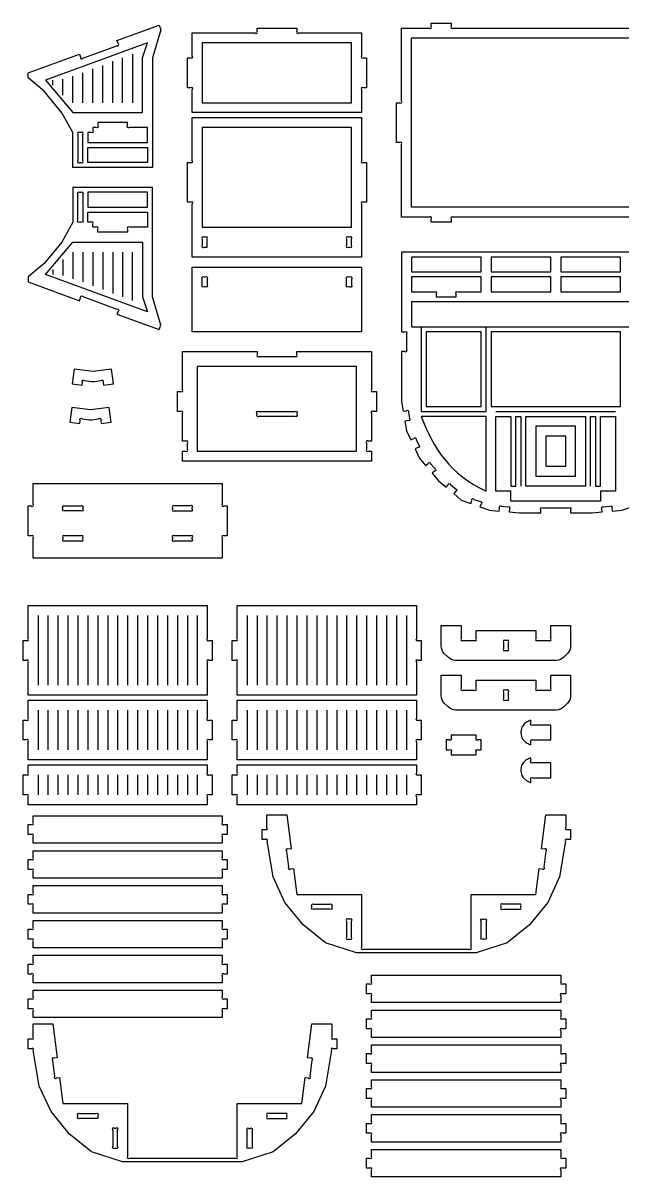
# Model space of a CAD drawing. Extents: x -1268 to 382, y -930 to 461.
# Drawn here: x -1268 to -545, y -930 to 461 of the extents above; entities that cross this region are included whole.
import ezdxf

# ---------------------------------------------------------------- set-up
doc = ezdxf.new("R2010")
doc.units = 0
doc.header["$MEASUREMENT"] = 0
doc.layers.get('0').update_dxf_attribs({"linetype": 'CONTINUOUS'})
doc.layers.add('ENGRAVE', color=1, linetype='CONTINUOUS')

msp = doc.modelspace()

# ---------------------------------------------------------------- linework, layer by layer
for points in [[(-513.7, 226.6), (-749.5, 226.6, 1), (-751.6, 224.4), (-751.6, 220.6), (-775.6, 220.6), (-775.6, 224.4, 1), (-777.7, 226.6), (-811.6, 226.6), (-811.6, 314.4, 1), (-813.7, 316.6), (-817.6, 316.6), (-817.6, 364.6), (-813.7, 364.6, 1), (-811.6, 366.7), (-811.6, 454.6), (-777.7, 454.6, 1), (-775.6, 456.7), (-775.6, 460.6), (-751.6, 460.6), (-751.6, 456.7, 1), (-749.5, 454.6), (-513.7, 454.6, 1)], [(-439.6, 184.6), (-811.6, 184.6), (-811.6, 88.6), (-807.7, 88.6, -1), (-805.6, 86.4), (-805.6, 66.7, -1), (-807.7, 64.6), (-811.6, 64.6), (-811.6, 4.6), (-809.5, -7.3), (-805.7, -6.6, -1), (-803.2, -8.3), (-801.9, -15.9, -1), (-803.6, -18.4), (-807.4, -19.1), (-805.3, -30.9), (-800.3, -41.8), (-796.8, -40.1, -1), (-793.9, -41.2), (-790.7, -48.2, -1), (-791.7, -51), (-795.2, -52.6), (-790.1, -63.5), (-782.4, -72.7), (-779.4, -70.2, -1), (-776.5, -70.5), (-771.5, -76.4, -1), (-771.7, -79.4), (-774.7, -81.9), (-767, -91.1), (-757.8, -98.8), (-755.3, -95.8, -1), (-752.3, -95.6), (-746.4, -100.6, -1), (-746.1, -103.6), (-748.6, -106.5), (-739.4, -114.2), (-728.1, -118.3), (-726.8, -114.7, -1), (-724.1, -113.4), (-716.8, -116.1, -1), (-715.5, -118.8), (-716.9, -122.5), (-705.6, -126.6), (-693.6, -127.6), (-693.3, -123.7, -1), (-691, -121.8), (-683.3, -122.5, -1), (-681.3, -124.8), (-681.7, -128.6), (-669.7, -129.7), (-643.6, -129.7), (-643.6, -125.8, -1), (-641.5, -123.7), (-609.7, -123.7, -1), (-607.6, -125.8), (-607.6, -129.7), (-581.5, -129.7), (-569.5, -128.6), (-569.9, -124.8, -1), (-567.9, -122.5), (-560.2, -121.8, -1), (-557.9, -123.7), (-557.6, -127.6), (-545.6, -126.6), (-534.3, -122.5)]]:
    msp.add_lwpolyline(points, format="xyb")
for points in [[(-1207.6, 286.6), (-1207.6, 328.6), (-1220.7, 352.5), (-1242.2, 378.4), (-1261.6, 394.6), (-1261.6, 400.6), (-1199.6, 423.1), (-1198.3, 419.5, 1), (-1195.5, 418.2), (-1154.4, 433.2, 1), (-1153.1, 435.9), (-1154.5, 439.5), (-1103.7, 458), (-1101.7, 452.4), (-1111.6, 418.6), (-1111.6, 286.6)], [(-1063.6, 352.6), (-1063.6, 380.4, 1), (-1065.7, 382.6), (-1069.6, 382.6), (-1069.6, 418.6), (-1065.7, 418.6, 1), (-1063.6, 420.7), (-1063.6, 448.6), (-987.7, 448.6, 1), (-985.6, 450.7), (-985.6, 454.6), (-937.6, 454.6), (-937.6, 450.7, 1), (-935.5, 448.6), (-859.6, 448.6), (-859.6, 420.7, 1), (-857.5, 418.6), (-853.6, 418.6), (-853.6, 382.6), (-857.5, 382.6, 1), (-859.6, 380.4), (-859.6, 352.6)], [(-1117.6, 316.6), (-1117.6, 334.6), (-1139.5, 334.6, -1), (-1141.6, 336.7), (-1141.6, 340.6), (-1177.6, 340.6), (-1177.6, 336.7, -1), (-1179.7, 334.6), (-1183.6, 334.6), (-1183.6, 330.7, -1), (-1185.7, 328.6), (-1189.6, 328.6), (-1189.6, 316.6)], [(-1063.6, 178.6), (-1063.6, 242.4, 1), (-1065.7, 244.6), (-1069.6, 244.6), (-1069.6, 292.6), (-1065.7, 292.6, 1), (-1063.6, 294.7), (-1063.6, 346.6), (-859.6, 346.6), (-859.6, 294.7, 1), (-857.5, 292.6), (-853.6, 292.6), (-853.6, 244.6), (-857.5, 244.6, 1), (-859.6, 242.4), (-859.6, 178.6)], [(-1201.6, 326.4), (-1201.6, 294.7, 1), (-1199.5, 292.6), (-1197.7, 292.6, 1), (-1195.6, 294.7), (-1195.6, 326.4, 1), (-1197.7, 328.6), (-1199.5, 328.6, 1)], [(-1207.6, 262.6), (-1207.6, 220.6), (-1220.7, 196.6), (-1242.2, 170.7), (-1261.6, 154.6), (-1261.6, 148.6), (-1199.6, 126), (-1198.3, 129.6, -1), (-1195.5, 130.9), (-1154.4, 115.9, -1), (-1153.1, 113.2), (-1154.5, 109.6), (-1103.7, 91.1), (-1101.7, 96.7), (-1111.6, 130.6), (-1111.6, 262.6)], [(-1195.6, 254.4), (-1195.6, 222.7, -1), (-1197.7, 220.6), (-1199.5, 220.6, -1), (-1201.6, 222.7), (-1201.6, 254.4, -1), (-1199.5, 256.6), (-1197.7, 256.6, -1)], [(-1117.6, 232.6), (-1117.6, 214.6), (-1139.5, 214.6, 1), (-1141.6, 212.4), (-1141.6, 208.6), (-1177.6, 208.6), (-1177.6, 212.4, 1), (-1179.7, 214.6), (-1183.6, 214.6), (-1183.6, 218.4, 1), (-1185.7, 220.6), (-1189.6, 220.6), (-1189.6, 232.6)], [(-1051.6, 200.4), (-1051.6, 192.7, 1), (-1049.5, 190.6), (-1045.6, 190.6), (-1045.6, 200.4, 1), (-1047.7, 202.6), (-1049.5, 202.6, 1)], [(-877.6, 200.4), (-877.6, 192.7, 1), (-875.5, 190.6), (-873.7, 190.6, 1), (-871.6, 192.7), (-871.6, 200.4, 1), (-873.7, 202.6), (-875.5, 202.6, 1)], [(-1045.6, 152.4), (-1045.6, 144.7, -1), (-1047.7, 142.6), (-1049.5, 142.6, -1), (-1051.6, 144.7), (-1051.6, 152.4, -1), (-1049.5, 154.6), (-1047.7, 154.6, -1)], [(-875.5, 154.6), (-873.7, 154.6, -1), (-871.6, 152.4), (-871.6, 144.7, -1), (-873.7, 142.6), (-875.5, 142.6, -1), (-877.6, 144.7), (-877.6, 152.4, -1)], [(-799.6, 154.6), (-799.6, 136.6), (-771.7, 136.6, -1), (-769.6, 134.4), (-769.6, 130.6), (-745.6, 130.6), (-745.6, 134.4, -1), (-743.5, 136.6), (-715.6, 136.6), (-715.6, 154.6)], [(-1075.6, -67.4), (-1075.6, -55.4), (-1071.7, -55.4, 1), (-1069.6, -53.3), (-1069.6, -45.6, 1), (-1071.7, -43.4), (-1075.6, -43.4), (-1075.6, -9.6, 1), (-1077.7, -7.4), (-1081.6, -7.4), (-1081.6, 16.6), (-1077.7, 16.6, 1), (-1075.6, 18.7), (-1075.6, 64.6), (-985.6, 64.6), (-985.6, 60.7, 1), (-983.5, 58.6), (-939.7, 58.6, 1), (-937.6, 60.7), (-937.6, 64.6), (-847.6, 64.6), (-847.6, 18.7, 1), (-845.5, 16.6), (-841.6, 16.6), (-841.6, -7.4), (-845.5, -7.4, 1), (-847.6, -9.6), (-847.6, -43.4), (-851.5, -43.4, 1), (-853.6, -45.6), (-853.6, -53.3, 1), (-851.5, -55.4), (-847.6, -55.4), (-847.6, -67.4)], [(-1182, 28.7), (-1173.6, 29.8, -1), (-1171.2, 28), (-1170.7, 24.1), (-1158.8, 25.7), (-1161.2, 43.5), (-1183.6, 40.6), (-1206, 43.5), (-1208.3, 25.7), (-1196.4, 24.1), (-1195.9, 28, -1), (-1193.6, 29.8), (-1185.1, 28.7)], [(-1184.7, -17.4), (-1176.3, -16.3, -1), (-1174, -18.1), (-1173.4, -22), (-1161.6, -20.4), (-1163.9, -2.6), (-1186.3, -5.5), (-1208.7, -2.6), (-1211.1, -20.4), (-1199.2, -22), (-1198.7, -18.1, -1), (-1196.3, -16.3), (-1187.9, -17.4)], [(-983.5, -7.4), (-939.7, -7.4, -1), (-937.6, -9.6), (-937.6, -11.3, -1), (-939.7, -13.4), (-983.5, -13.4, -1), (-985.6, -11.3), (-985.6, -9.6, -1)], [(-1255.6, -184.4), (-1255.6, -159.6, 1), (-1257.7, -157.4), (-1261.6, -157.4), (-1261.6, -121.4), (-1257.7, -121.4, 1), (-1255.6, -119.3), (-1255.6, -94.4), (-1027.6, -94.4), (-1027.6, -119.3, 1), (-1025.5, -121.4), (-1021.6, -121.4), (-1021.6, -157.4), (-1025.5, -157.4, 1), (-1027.6, -159.6), (-1027.6, -184.4)], [(-1217.5, -121.4), (-1197.7, -121.4, -1), (-1195.6, -123.6), (-1195.6, -125.3, -1), (-1197.7, -127.4), (-1217.5, -127.4, -1), (-1219.6, -125.3), (-1219.6, -123.6, -1)], [(-1085.5, -127.4), (-1065.7, -127.4, 1), (-1063.6, -125.3), (-1063.6, -123.6, 1), (-1065.7, -121.4), (-1085.5, -121.4, 1), (-1087.6, -123.6), (-1087.6, -125.3, 1)], [(-1217.5, -163.4), (-1197.7, -163.4, 1), (-1195.6, -161.3), (-1195.6, -159.6, 1), (-1197.7, -157.4), (-1217.5, -157.4, 1), (-1219.6, -159.6), (-1219.6, -161.3, 1)], [(-1065.7, -157.4), (-1085.5, -157.4, 1), (-1087.6, -159.6), (-1087.6, -161.3, 1), (-1085.5, -163.4), (-1065.7, -163.4, 1), (-1063.6, -161.3), (-1063.6, -159.6, 1)], [(-1261.6, -349.4), (-1261.6, -309.6, 1), (-1263.7, -307.4), (-1267.6, -307.4), (-1267.6, -283.4), (-1263.7, -283.4, 1), (-1261.6, -281.3), (-1261.6, -241.4), (-1045.6, -241.4), (-1045.6, -281.3, 1), (-1043.5, -283.4), (-1039.6, -283.4), (-1039.6, -307.4), (-1043.5, -307.4, 1), (-1045.6, -309.6), (-1045.6, -349.4)], [(-1009.6, -349.4), (-1009.6, -309.6, 1), (-1011.7, -307.4), (-1015.6, -307.4), (-1015.6, -283.4), (-1011.7, -283.4, 1), (-1009.6, -281.3), (-1009.6, -241.4), (-793.6, -241.4), (-793.6, -281.3, 1), (-791.5, -283.4), (-787.6, -283.4), (-787.6, -307.4), (-791.5, -307.4, 1), (-793.6, -309.6), (-793.6, -349.4)], [(-763.6, -265.4), (-739.6, -265.4), (-739.6, -281.3, 1), (-737.5, -283.4), (-723.7, -283.4, 1), (-721.6, -281.3), (-721.6, -271.4), (-649.6, -271.4), (-649.6, -281.3, 1), (-647.5, -283.4), (-633.7, -283.4, 1), (-631.6, -281.3), (-631.6, -265.4), (-607.6, -265.4), (-607.6, -290.2, -0.198916), (-611.3, -299.2), (-615.9, -303.7, -0.198915), (-624.9, -307.4), (-746.3, -307.4, -0.198915), (-755.3, -303.7), (-759.9, -299.2, -0.198914), (-763.6, -290.2)], [(-688.6, -285.6), (-688.6, -293.3, 1), (-686.5, -295.4), (-684.7, -295.4, 1), (-682.6, -293.3), (-682.6, -285.6, 1), (-684.7, -283.4), (-686.5, -283.4, 1)], [(-763.6, -325.3), (-739.6, -325.3), (-739.6, -341.2, 1), (-737.5, -343.3), (-723.7, -343.3, 1), (-721.6, -341.2), (-721.6, -331.3), (-649.6, -331.3), (-649.6, -341.2, 1), (-647.5, -343.3), (-633.7, -343.3, 1), (-631.6, -341.2), (-631.6, -325.3), (-607.6, -325.3), (-607.6, -350, -0.198917), (-611.3, -359.1), (-615.9, -363.6, -0.198915), (-624.9, -367.3), (-746.3, -367.3, -0.198916), (-755.3, -363.6), (-759.9, -359.1, -0.198914), (-763.6, -350)], [(-688.6, -345.5), (-688.6, -353.2, 1), (-686.5, -355.3), (-684.7, -355.3, 1), (-682.6, -353.2), (-682.6, -345.5, 1), (-684.7, -343.3), (-686.5, -343.3, 1)], [(-1261.6, -427.4), (-1261.6, -405.6, 1), (-1263.7, -403.4), (-1267.6, -403.4), (-1267.6, -379.4), (-1263.7, -379.4, 1), (-1261.6, -377.3), (-1261.6, -355.4), (-1045.6, -355.4), (-1045.6, -377.3, 1), (-1043.5, -379.4), (-1039.6, -379.4), (-1039.6, -403.4), (-1043.5, -403.4, 1), (-1045.6, -405.6), (-1045.6, -427.4)], [(-1009.6, -427.4), (-1009.6, -405.6, 1), (-1011.7, -403.4), (-1015.6, -403.4), (-1015.6, -379.4), (-1011.7, -379.4, 1), (-1009.6, -377.3), (-1009.6, -355.4), (-793.6, -355.4), (-793.6, -377.3, 1), (-791.5, -379.4), (-787.6, -379.4), (-787.6, -403.4), (-791.5, -403.4, 1), (-793.6, -405.6), (-793.6, -427.4)], [(-631.6, -385.4), (-653.5, -385.4, -1), (-655.6, -383.3), (-655.6, -379.4, 0.021616), (-659.9, -381.5, 0.08231), (-664.1, -384.6, 0.158207), (-667.4, -391.7, 0.097463), (-667, -398.9, 0.177471), (-662.1, -405.9, 0.02745), (-660, -407.2, 0.020909), (-655.6, -409.4), (-655.6, -405.6, -1), (-653.5, -403.4), (-631.6, -403.4)], [(-751.6, -397.4), (-751.6, -401.3, -1), (-753.7, -403.4), (-757.6, -403.4), (-757.6, -415.4), (-753.7, -415.4, -1), (-751.6, -417.6), (-751.6, -421.4), (-721.6, -421.4), (-721.6, -417.6, -1), (-719.5, -415.4), (-715.6, -415.4), (-715.6, -403.4), (-719.5, -403.4, -1), (-721.6, -401.3), (-721.6, -397.4)], [(-631.6, -430.9), (-653.5, -430.9, -1), (-655.6, -428.7), (-655.6, -424.9, 0.030229), (-660.8, -427.4, 0.112837), (-665.3, -431.6, 0.118473), (-667.4, -437.1, 0.097463), (-667, -444.3, 0.17747), (-662.1, -451.3, 0.041119), (-658.6, -453.4, 0.013939), (-655.6, -454.9), (-655.6, -451, -1), (-653.5, -448.9), (-631.6, -448.9)], [(-1261.6, -481.4), (-1261.6, -471.6, 1), (-1263.7, -469.4), (-1267.6, -469.4), (-1267.6, -445.4), (-1263.7, -445.4, 1), (-1261.6, -443.3), (-1261.6, -433.4), (-1045.6, -433.4), (-1045.6, -443.3, 1), (-1043.5, -445.4), (-1039.6, -445.4), (-1039.6, -469.4), (-1043.5, -469.4, 1), (-1045.6, -471.6), (-1045.6, -481.4)], [(-1009.6, -481.4), (-1009.6, -471.6, 1), (-1011.7, -469.4), (-1015.6, -469.4), (-1015.6, -445.4), (-1011.7, -445.4, 1), (-1009.6, -443.3), (-1009.6, -433.4), (-793.6, -433.4), (-793.6, -443.3, 1), (-791.5, -445.4), (-787.6, -445.4), (-787.6, -469.4), (-791.5, -469.4, 1), (-793.6, -471.6), (-793.6, -481.4)], [(-1255.6, -527.9), (-1255.6, -519.6, 1), (-1257.7, -517.4), (-1261.6, -517.4), (-1261.6, -505.4), (-1257.7, -505.4, 1), (-1255.6, -503.3), (-1255.6, -494.9), (-1027.6, -494.9), (-1027.6, -503.3, 1), (-1025.5, -505.4), (-1021.6, -505.4), (-1021.6, -517.4), (-1025.5, -517.4, 1), (-1027.6, -519.6), (-1027.6, -527.9)], [(-721.6, -659.9), (-865.6, -659.9), (-903.2, -647.9), (-929.9, -626.1), (-951.9, -599.3), (-966.2, -568.4), (-973.3, -525.2, 1), (-975.4, -523.4), (-979.6, -523.4), (-979.6, -511.4), (-975.7, -511.4, 1), (-973.6, -509.3), (-973.6, -493.4), (-949.6, -493.4), (-944.4, -534.4), (-948.3, -534.9, 1), (-950.1, -537.2), (-947.7, -556.8, 1), (-945.3, -558.7), (-941.5, -558.2), (-937.6, -589.4), (-859.6, -589.4), (-859.6, -653.3, 1), (-857.5, -655.4), (-729.7, -655.4, 1), (-727.6, -653.3), (-727.6, -589.4), (-649.6, -589.4), (-645.7, -558.2), (-641.9, -558.7, 1), (-639.5, -556.8), (-637.1, -537.2, 1), (-638.9, -534.9), (-642.8, -534.4), (-637.6, -493.4), (-613.6, -493.4), (-613.6, -509.3, 1), (-611.5, -511.4), (-607.6, -511.4), (-607.6, -523.4), (-611.8, -523.4, 1), (-613.9, -525.2), (-621, -568.4), (-635.3, -599.3), (-657.2, -626.1), (-684, -647.9)], [(-1255.6, -569.9), (-1255.6, -561.6, 1), (-1257.7, -559.4), (-1261.6, -559.4), (-1261.6, -547.4), (-1257.7, -547.4, 1), (-1255.6, -545.3), (-1255.6, -536.9), (-1027.6, -536.9), (-1027.6, -545.3, 1), (-1025.5, -547.4), (-1021.6, -547.4), (-1021.6, -559.4), (-1025.5, -559.4, 1), (-1027.6, -561.6), (-1027.6, -569.9)], [(-1255.6, -611.9), (-1255.6, -603.6, 1), (-1257.7, -601.4), (-1261.6, -601.4), (-1261.6, -589.4), (-1257.7, -589.4, 1), (-1255.6, -587.3), (-1255.6, -578.9), (-1027.6, -578.9), (-1027.6, -587.3, 1), (-1025.5, -589.4), (-1021.6, -589.4), (-1021.6, -601.4), (-1025.5, -601.4, 1), (-1027.6, -603.6), (-1027.6, -611.9)], [(-917.5, -601.4), (-897.7, -601.4, -1), (-895.6, -603.6), (-895.6, -605.3, -1), (-897.7, -607.4), (-917.5, -607.4, -1), (-919.6, -605.3), (-919.6, -603.6, -1)], [(-689.5, -607.4), (-669.7, -607.4, 1), (-667.6, -605.3), (-667.6, -603.6, 1), (-669.7, -601.4), (-689.5, -601.4, 1), (-691.6, -603.6), (-691.6, -605.3, 1)], [(-1255.6, -653.9), (-1255.6, -645.6, 1), (-1257.7, -643.4), (-1261.6, -643.4), (-1261.6, -631.4), (-1257.7, -631.4, 1), (-1255.6, -629.3), (-1255.6, -620.9), (-1027.6, -620.9), (-1027.6, -629.3, 1), (-1025.5, -631.4), (-1021.6, -631.4), (-1021.6, -643.4), (-1025.5, -643.4, 1), (-1027.6, -645.6), (-1027.6, -653.9)], [(-877.6, -621.6), (-877.6, -641.3, 1), (-875.5, -643.4), (-873.7, -643.4, 1), (-871.6, -641.3), (-871.6, -621.6, 1), (-873.7, -619.4), (-875.5, -619.4, 1)], [(-709.6, -621.6), (-709.6, -641.3, -1), (-711.7, -643.4), (-713.5, -643.4, -1), (-715.6, -641.3), (-715.6, -621.6, -1), (-713.5, -619.4), (-711.7, -619.4, -1)], [(-1255.6, -695.9), (-1255.6, -687.6, 1), (-1257.7, -685.4), (-1261.6, -685.4), (-1261.6, -673.4), (-1257.7, -673.4, 1), (-1255.6, -671.3), (-1255.6, -662.9), (-1027.6, -662.9), (-1027.6, -671.3, 1), (-1025.5, -673.4), (-1021.6, -673.4), (-1021.6, -685.4), (-1025.5, -685.4, 1), (-1027.6, -687.6), (-1027.6, -695.9)], [(-847.6, -719.9), (-847.6, -711.6, 1), (-849.7, -709.4), (-853.6, -709.4), (-853.6, -697.4), (-849.7, -697.4, 1), (-847.6, -695.3), (-847.6, -686.9), (-619.6, -686.9), (-619.6, -695.3, 1), (-617.5, -697.4), (-613.6, -697.4), (-613.6, -709.4), (-617.5, -709.4, 1), (-619.6, -711.6), (-619.6, -719.9)], [(-1255.6, -737.9), (-1255.6, -729.6, 1), (-1257.7, -727.4), (-1261.6, -727.4), (-1261.6, -715.4), (-1257.7, -715.4, 1), (-1255.6, -713.3), (-1255.6, -704.9), (-1027.6, -704.9), (-1027.6, -713.3, 1), (-1025.5, -715.4), (-1021.6, -715.4), (-1021.6, -727.4), (-1025.5, -727.4, 1), (-1027.6, -729.6), (-1027.6, -737.9)], [(-847.6, -761.9), (-847.6, -753.6, 1), (-849.7, -751.4), (-853.6, -751.4), (-853.6, -739.4), (-849.7, -739.4, 1), (-847.6, -737.3), (-847.6, -728.9), (-619.6, -728.9), (-619.6, -737.3, 1), (-617.5, -739.4), (-613.6, -739.4), (-613.6, -751.4), (-617.5, -751.4, 1), (-619.6, -753.6), (-619.6, -761.9)], [(-1003.6, -911.9), (-1147.6, -911.9), (-1185.2, -899.9), (-1211.9, -878.1), (-1233.9, -851.3), (-1248.2, -820.4), (-1255.3, -777.2, 1), (-1257.4, -775.4), (-1261.6, -775.4), (-1261.6, -763.4), (-1257.7, -763.4, 1), (-1255.6, -761.3), (-1255.6, -745.4), (-1231.6, -745.4), (-1226.4, -786.4), (-1230.3, -786.9, 1), (-1232.1, -789.2), (-1229.7, -808.8, 1), (-1227.3, -810.7), (-1223.5, -810.2), (-1219.6, -841.4), (-1141.6, -841.4), (-1141.6, -905.3, 1), (-1139.5, -907.4), (-1011.7, -907.4, 1), (-1009.6, -905.3), (-1009.6, -841.4), (-931.6, -841.4), (-927.7, -810.2), (-923.9, -810.7, 1), (-921.5, -808.8), (-919.1, -789.2, 1), (-920.9, -786.9), (-924.8, -786.4), (-919.6, -745.4), (-895.6, -745.4), (-895.6, -761.3, 1), (-893.5, -763.4), (-889.6, -763.4), (-889.6, -775.4), (-893.8, -775.4, 1), (-895.9, -777.2), (-903, -820.4), (-917.3, -851.3), (-939.2, -878.1), (-966, -899.9)], [(-847.6, -803.9), (-847.6, -795.6, 1), (-849.7, -793.4), (-853.6, -793.4), (-853.6, -781.4), (-849.7, -781.4, 1), (-847.6, -779.3), (-847.6, -770.9), (-619.6, -770.9), (-619.6, -779.3, 1), (-617.5, -781.4), (-613.6, -781.4), (-613.6, -793.4), (-617.5, -793.4, 1), (-619.6, -795.6), (-619.6, -803.9)], [(-847.6, -845.9), (-847.6, -837.6, 1), (-849.7, -835.4), (-853.6, -835.4), (-853.6, -823.4), (-849.7, -823.4, 1), (-847.6, -821.3), (-847.6, -812.9), (-619.6, -812.9), (-619.6, -821.3, 1), (-617.5, -823.4), (-613.6, -823.4), (-613.6, -835.4), (-617.5, -835.4, 1), (-619.6, -837.6), (-619.6, -845.9)], [(-1199.5, -853.4), (-1179.7, -853.4, -1), (-1177.6, -855.6), (-1177.6, -859.4), (-1199.5, -859.4, -1), (-1201.6, -857.3), (-1201.6, -855.6, -1)], [(-951.7, -853.4), (-971.5, -853.4, 1), (-973.6, -855.6), (-973.6, -857.3, 1), (-971.5, -859.4), (-951.7, -859.4, 1), (-949.6, -857.3), (-949.6, -855.6, 1)], [(-847.6, -887.9), (-847.6, -879.6, 1), (-849.7, -877.4), (-853.6, -877.4), (-853.6, -865.4), (-849.7, -865.4, 1), (-847.6, -863.3), (-847.6, -854.9), (-619.6, -854.9), (-619.6, -863.3, 1), (-617.5, -865.4), (-613.6, -865.4), (-613.6, -877.4), (-617.5, -877.4, 1), (-619.6, -879.6), (-619.6, -887.9)], [(-1159.6, -873.6), (-1159.6, -893.3, 1), (-1157.5, -895.4), (-1155.7, -895.4, 1), (-1153.6, -893.3), (-1153.6, -873.6, 1), (-1155.7, -871.4), (-1157.5, -871.4, 1)], [(-991.6, -873.6), (-991.6, -893.3, -1), (-993.7, -895.4), (-995.5, -895.4, -1), (-997.6, -893.3), (-997.6, -873.6, -1), (-995.5, -871.4), (-993.7, -871.4, -1)], [(-847.6, -929.9), (-847.6, -921.6, 1), (-849.7, -919.4), (-853.6, -919.4), (-853.6, -907.4), (-849.7, -907.4, 1), (-847.6, -905.3), (-847.6, -896.9), (-619.6, -896.9), (-619.6, -905.3, 1), (-617.5, -907.4), (-613.6, -907.4), (-613.6, -919.4), (-617.5, -919.4, 1), (-619.6, -921.6), (-619.6, -929.9)]]:
    msp.add_lwpolyline(points, format="xyb", close=True)
for points in [[(-1189.6, 292.6), (-1189.6, 310.6), (-1117.6, 310.6), (-1117.6, 292.6)], [(-1189.6, 256.6), (-1189.6, 238.6), (-1117.6, 238.6), (-1117.6, 256.6)], [(-715.6, 160.6), (-715.6, 178.6), (-799.6, 178.6), (-799.6, 160.6)], [(-631.6, 160.6), (-631.6, 178.6), (-703.6, 178.6), (-703.6, 160.6)], [(-547.6, 160.6), (-547.6, 178.6), (-619.6, 178.6), (-619.6, 160.6)], [(-1063.6, 88.6), (-1063.6, 166.6), (-859.6, 166.6), (-859.6, 88.6)], [(-703.6, 154.6), (-703.6, 136.6), (-631.6, 136.6), (-631.6, 154.6)], [(-619.6, 154.6), (-619.6, 136.6), (-547.6, 136.6), (-547.6, 154.6)], [(-781.6, 88.6), (-781.6, -1.4), (-715.6, -1.4), (-715.6, 88.6)], [(-703.6, 88.6), (-703.6, -1.4), (-547.6, -1.4), (-547.6, 88.6)]]:
    msp.add_lwpolyline(points, close=True)
at = {"layer": 'ENGRAVE'}
for points in [[(-1123.6, 352.6), (-1123.6, 418.6), (-1117.6, 436.6), (-1240.6, 391.6), (-1207.6, 352.6)], [(-871.6, 436.6), (-1051.6, 436.6), (-1051.6, 364.6), (-871.6, 364.6)], [(-799.6, 238.6), (-799.6, 442.6), (-463.6, 442.6), (-463.6, 238.6)], [(-871.6, 334.6), (-1051.6, 334.6), (-1051.6, 214.6), (-871.6, 214.6)], [(-1123.6, 196.6), (-1123.6, 130.6), (-1117.6, 112.6), (-1240.6, 157.6), (-1207.6, 196.6)], [(-451.6, 124.6), (-799.6, 124.6), (-799.6, 94.6), (-451.6, 94.6)], [(-865.6, 46.6), (-1057.6, 46.6), (-1057.6, -55.4), (-865.6, -55.4)], [(-787.6, -13.4), (-782.2, -27.1), (-779.1, -33.8), (-775.8, -40.3), (-772.3, -46.7), (-768.4, -53), (-764.3, -59), (-759.8, -64.9), (-754.9, -70.6), (-749.7, -76.1), (-744.1, -81.3), (-738.1, -86.3), (-731.7, -91), (-724.8, -95.5), (-717.4, -99.6), (-709.6, -103.4), (-709.6, -13.4)], [(-661.6, -13.4), (-589.6, -13.4), (-589.6, -97.4), (-661.6, -97.4)], [(-649.6, -25.4), (-649.6, -85.4), (-601.6, -85.4), (-601.6, -25.4)], [(-637.6, -37.4), (-637.6, -73.4), (-613.6, -73.4), (-613.6, -37.4)]]:
    msp.add_lwpolyline(points, close=True, dxfattribs=at)
for points in [[(-1147.6, 364.6), (-1147.6, 418.6)], [(-1135.6, 422.9), (-1135.6, 364.6)], [(-1183.6, 364.6), (-1183.6, 405.3)], [(-1171.6, 364.6), (-1171.6, 409.6)], [(-1159.6, 364.6), (-1159.6, 414.6)], [(-1231.6, 385.6), (-1231.6, 391.6)], [(-1219.6, 373.6), (-1219.6, 392.8)], [(-1207.6, 364.6), (-1207.6, 396.6)], [(-1195.6, 364.6), (-1195.6, 400.6)], [(-1207.6, 184.6), (-1207.6, 152.5)], [(-1195.6, 184.6), (-1195.6, 148.6)], [(-1183.6, 184.6), (-1183.6, 143.8)], [(-1171.6, 184.6), (-1171.6, 139.6)], [(-1159.6, 184.6), (-1159.6, 134.5)], [(-1147.6, 184.6), (-1147.6, 130.6)], [(-1135.6, 126.2), (-1135.6, 184.6)], [(-1219.6, 175.6), (-1219.6, 156.3)], [(-1231.6, 163.6), (-1231.6, 157.6)], [(-787.6, 94.6), (-787.6, -7.4), (-709.6, -7.4), (-709.6, 94.6)], [(-697.6, -7.4), (-553.6, -7.4)], [(-583.6, -97.4), (-583.6, -13.4), (-577.6, -13.4), (-577.6, -97.4), (-571.6, -97.4), (-571.6, -13.4), (-553.6, -13.4), (-553.6, -103.4), (-571.6, -103.4), (-571.6, -115.4), (-679.6, -115.4), (-679.6, -103.4), (-697.6, -103.4), (-697.6, -13.4), (-679.6, -13.4), (-679.6, -97.4), (-673.6, -97.4), (-673.6, -13.4), (-667.6, -13.4), (-667.6, -97.4)], [(-1249.6, -253.4), (-1249.6, -337.4)], [(-1237.6, -253.4), (-1237.6, -337.4)], [(-1225.6, -253.4), (-1225.6, -337.4)], [(-1213.6, -253.4), (-1213.6, -337.4)], [(-1201.6, -253.4), (-1201.6, -337.4)], [(-1189.6, -253.4), (-1189.6, -337.4)], [(-1177.6, -253.4), (-1177.6, -337.4)], [(-1165.6, -253.4), (-1165.6, -337.4)], [(-1153.6, -253.4), (-1153.6, -337.4)], [(-1141.6, -253.4), (-1141.6, -337.4)], [(-1129.6, -253.4), (-1129.6, -337.4)], [(-1117.6, -253.4), (-1117.6, -337.4)], [(-1105.6, -253.4), (-1105.6, -337.4)], [(-1093.6, -253.4), (-1093.6, -337.4)], [(-1081.6, -253.4), (-1081.6, -337.4)], [(-1069.6, -253.4), (-1069.6, -337.4)], [(-1057.6, -253.4), (-1057.6, -337.4)], [(-997.6, -253.4), (-997.6, -337.4)], [(-985.6, -253.4), (-985.6, -337.4)], [(-973.6, -253.4), (-973.6, -337.4)], [(-961.6, -253.4), (-961.6, -337.4)], [(-949.6, -253.4), (-949.6, -337.4)], [(-937.6, -253.4), (-937.6, -337.4)], [(-925.6, -253.4), (-925.6, -337.4)], [(-913.6, -253.4), (-913.6, -337.4)], [(-901.6, -253.4), (-901.6, -337.4)], [(-889.6, -253.4), (-889.6, -337.4)], [(-877.6, -253.4), (-877.6, -337.4)], [(-865.6, -253.4), (-865.6, -337.4)], [(-853.6, -253.4), (-853.6, -337.4)], [(-841.6, -253.4), (-841.6, -337.4)], [(-829.6, -253.4), (-829.6, -337.4)], [(-817.6, -253.4), (-817.6, -337.4)], [(-805.6, -253.4), (-805.6, -337.4)], [(-1249.6, -367.4), (-1249.6, -415.4)], [(-1237.6, -367.4), (-1237.6, -415.4)], [(-1225.6, -367.4), (-1225.6, -415.4)], [(-1213.6, -367.4), (-1213.6, -415.4)], [(-1201.6, -367.4), (-1201.6, -415.4)], [(-1189.6, -367.4), (-1189.6, -415.4)], [(-1177.6, -367.4), (-1177.6, -415.4)], [(-1165.6, -367.4), (-1165.6, -415.4)], [(-1153.6, -367.4), (-1153.6, -415.4)], [(-1141.6, -367.4), (-1141.6, -415.4)], [(-1129.6, -367.4), (-1129.6, -415.4)], [(-1117.6, -367.4), (-1117.6, -415.4)], [(-1105.6, -367.4), (-1105.6, -415.4)], [(-1093.6, -367.4), (-1093.6, -415.4)], [(-1081.6, -367.4), (-1081.6, -415.4)], [(-1069.6, -367.4), (-1069.6, -415.4)], [(-1057.6, -367.4), (-1057.6, -415.4)], [(-997.6, -367.4), (-997.6, -415.4)], [(-985.6, -367.4), (-985.6, -415.4)], [(-973.6, -367.4), (-973.6, -415.4)], [(-961.6, -367.4), (-961.6, -415.4)], [(-949.6, -367.4), (-949.6, -415.4)], [(-937.6, -367.4), (-937.6, -415.4)], [(-925.6, -367.4), (-925.6, -415.4)], [(-913.6, -367.4), (-913.6, -415.4)], [(-901.6, -367.4), (-901.6, -415.4)], [(-889.6, -367.4), (-889.6, -415.4)], [(-877.6, -367.4), (-877.6, -415.4)], [(-865.6, -367.4), (-865.6, -415.4)], [(-853.6, -367.4), (-853.6, -415.4)], [(-841.6, -367.4), (-841.6, -415.4)], [(-829.6, -367.4), (-829.6, -415.4)], [(-817.6, -367.4), (-817.6, -415.4)], [(-805.6, -367.4), (-805.6, -415.4)], [(-1249.6, -445.4), (-1249.6, -469.4)], [(-1237.6, -445.4), (-1237.6, -469.4)], [(-1225.6, -445.4), (-1225.6, -469.4)], [(-1213.6, -445.4), (-1213.6, -469.4)], [(-1201.6, -445.4), (-1201.6, -469.4)], [(-1189.6, -445.4), (-1189.6, -469.4)], [(-1177.6, -445.4), (-1177.6, -469.4)], [(-1165.6, -445.4), (-1165.6, -469.4)], [(-1153.6, -445.4), (-1153.6, -469.4)], [(-1141.6, -445.4), (-1141.6, -469.4)], [(-1129.6, -445.4), (-1129.6, -469.4)], [(-1117.6, -445.4), (-1117.6, -469.4)], [(-1105.6, -445.4), (-1105.6, -469.4)], [(-1093.6, -445.4), (-1093.6, -469.4)], [(-1081.6, -445.4), (-1081.6, -469.4)], [(-1069.6, -445.4), (-1069.6, -469.4)], [(-1057.6, -445.4), (-1057.6, -469.4)], [(-997.6, -445.4), (-997.6, -469.4)], [(-985.6, -445.4), (-985.6, -469.4)], [(-973.6, -445.4), (-973.6, -469.4)], [(-961.6, -445.4), (-961.6, -469.4)], [(-949.6, -445.4), (-949.6, -469.4)], [(-937.6, -445.4), (-937.6, -469.4)], [(-925.6, -445.4), (-925.6, -469.4)], [(-913.6, -445.4), (-913.6, -469.4)], [(-901.6, -445.4), (-901.6, -469.4)], [(-889.6, -445.4), (-889.6, -469.4)], [(-877.6, -445.4), (-877.6, -469.4)], [(-865.6, -445.4), (-865.6, -469.4)], [(-853.6, -445.4), (-853.6, -469.4)], [(-841.6, -445.4), (-841.6, -469.4)], [(-829.6, -445.4), (-829.6, -469.4)], [(-817.6, -445.4), (-817.6, -469.4)], [(-805.6, -445.4), (-805.6, -469.4)]]:
    msp.add_lwpolyline(points, dxfattribs=at)

doc.saveas('drawing.dxf')
